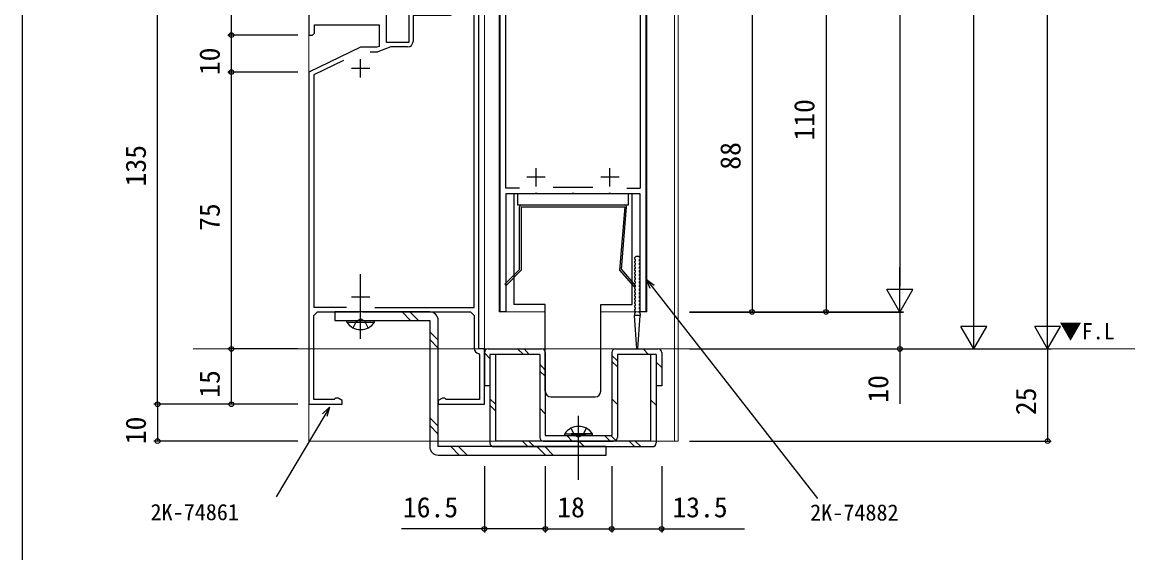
# Model space of a CAD drawing. Units: millimetres, scale not verified. Extents: x -437 to 438, y -681 to 678.
# Drawn here: x -436.7 to -135.5, y -128.5 to 15.3 of the extents above; entities that cross this region are included whole.
import ezdxf
from ezdxf.enums import TextEntityAlignment as Align

# ---------------------------------------------------------------- set-up
doc = ezdxf.new("R2010")
doc.units = ezdxf.units.MM
doc.header["$LTSCALE"] = 4
for name, color, linetype in [('0-1_USER1', 3, 'Continuous'), ('0-2_YKK_11', 7, 'Continuous'), ('0-4_YKK_13', 4, 'Continuous'), ('0-6_YKK_D', 6, 'Continuous'), ('0-7_YKK_ZWAK', 7, 'Continuous')]:
    doc.layers.add(name, color=color, linetype=linetype)
doc.layers.add('0-3_YKK_12', color=2, linetype='Continuous', lineweight=18)
doc.styles.add('ＭＳ ゴシック', font='')
doc.styles.get('ＭＳ ゴシック').set_extended_font_data('MS Gothic')

msp = doc.modelspace()

# ---------------------------------------------------------------- linework, layer by layer
at = {"layer": '0-2_YKK_11'}
for p, q in [((-342.539, 7.3), (-340.457, 7.3)), ((-345.077, 0.3), (-345.077, 5.3)), ((-342.577, 2.8), (-347.577, 2.8)), ((-295.077, -26.7), (-300.077, -26.7)), ((-297.577, -29.2), (-297.577, -24.2)), ((-275.077, -26.7), (-280.077, -26.7)), ((-277.577, -29.2), (-277.577, -24.2)), ((-292.928, -29.4), (-282.226, -29.4)), ((-273.049, -29.7), (-269.377, -29.7)), ((-345.077, -61.7), (-345.077, -56.7)), ((-342.577, -59.2), (-347.577, -59.2)), ((-348.872, -62), (-357.777, -62)), ((-356.777, -63.2), (-357.777, -64.2)), ((-341.282, -62), (-314.377, -62)), ((-314.377, -64.2), (-315.377, -63.2)), ((-314.377, -64.2), (-314.377, -73))]:
    msp.add_line(p, q, dxfattribs=at)
for points in [[(-313.077, -73.2), (-313.077, 46.8)], [(-267.877, 24.8), (-267.877, -63.2), (-269.377, -63.2), (-269.377, -31.2), (-277.119, -31.2), (-277.302, -31.08), (-277.852, -31.08), (-278.035, -31.2), (-287.119, -31.2), (-287.302, -31.08), (-287.852, -31.08), (-288.035, -31.2), (-297.119, -31.2), (-297.302, -31.08), (-297.852, -31.08), (-298.035, -31.2), (-305.777, -31.2), (-305.777, -63.2), (-307.277, -63.2), (-307.277, 24.8)], [(-359.077, 18.3), (-359.077, 11.8), (-358.077, 11.8), (-357.577, 12.3), (-357.577, 14.6), (-340.077, 14.6)], [(-341.282, -62), (-314.377, -62), (-314.377, 19.59), (-314.84, 19.884), (-320.811, 17.1), (-330.877, 17.1), (-330.877, 10.1)], [(-332.077, 18.3), (-332.077, 9.8), (-338.077, 9.8), (-338.077, 18.3)], [(-302.105, -29.7), (-305.777, -29.7), (-305.777, 20)], [(-282.801, 20), (-269.377, 20), (-269.377, -29.7)], [(-340.077, 14.6), (-340.077, 8.715), (-340.669, 8.5), (-345.077, 8.5), (-359.077, 1.8), (-359.077, -88.2), (-350.077, -88.2), (-350.077, -87.22), (-351.203, -86.57), (-351.777, -86.57), (-352.059, -86.768), (-352.247, -86.9), (-357.777, -86.9), (-357.777, -64.2)], [(-332.377, 8.6), (-336.886, 8.6), (-340.457, 7.3)], [(-349.723, 4.946), (-357.777, 1.092), (-357.777, -62)], [(-356.777, -63.2), (-345.537, -63.2), (-345.353, -63.08), (-344.803, -63.08), (-344.62, -63.2), (-315.377, -63.2)], [(-313.127, -74.479), (-312.877, -74.775), (-312.877, -86.9), (-321.907, -86.9), (-322.095, -86.768), (-322.377, -86.57), (-322.951, -86.57), (-324.077, -87.22), (-324.077, -88.2), (-311.577, -88.2), (-311.577, -73.2), (-313.077, -73.2)]]:
    msp.add_lwpolyline(points, dxfattribs=at)
for centre, start, end in [((-332.377, 10.1), 270.00001, 359.99999), ((-312.877, -73), 180.00001, 260.40592)]:
    msp.add_arc(centre, 1.5, start, end, dxfattribs=at)
at = {"layer": '0-3_YKK_12'}
for p, q in [((-359.077, 135.301), (-359.077, -73.2)), ((-311.577, 135.301), (-311.577, -73.2)), ((-307.577, 135.301), (-307.577, -63.205)), ((-260.077, -73.2), (-260.077, 135.301)), ((-259.077, -73.2), (-259.077, 135.301)), ((-307.577, -63.205), (-295.077, -63.205)), ((-390.455, -73.2), (-135.49, -73.2)), ((-359.077, -73.2), (-359.077, -98.2)), ((-280.577, -73.2), (-281.877, -73.2)), ((-260.077, -98.2), (-260.077, -73.2))]:
    msp.add_line(p, q, dxfattribs=at)
for points in [[(-280.077, -63.205), (-267.577, -63.205), (-267.577, 135.301)], [(-359.077, -98.2), (-259.077, -98.2), (-259.077, -73.2)]]:
    msp.add_lwpolyline(points, dxfattribs=at)
at = {"layer": '0-4_YKK_13'}
for p, q in [((-271.577, -61.2), (-271.577, -31.2)), ((-302.077, -51.7), (-302.077, -34.7)), ((-301.577, -34.2), (-273.577, -34.2)), ((-301.577, -34.7), (-273.577, -34.7)), ((-301.577, -34.7), (-301.577, -51.907)), ((-273.577, -34.7), (-274.95, -51.853)), ((-274.435, -51.686), (-273.079, -34.74)), ((-270.918, -48.558), (-270.559, -48.2)), ((-270.918, -48.841), (-270.701, -49.058)), ((-270.918, -49.558), (-270.701, -49.341)), ((-270.918, -49.841), (-270.701, -50.058)), ((-270.918, -50.558), (-270.701, -50.341)), ((-270.918, -50.841), (-270.701, -51.058)), ((-269.794, -48.2), (-270.559, -48.2)), ((-269.435, -48.558), (-269.794, -48.2)), ((-269.435, -48.841), (-269.652, -49.058)), ((-269.435, -49.558), (-269.652, -49.341)), ((-269.435, -49.841), (-269.652, -50.058)), ((-269.435, -50.558), (-269.652, -50.341)), ((-269.435, -50.841), (-269.652, -51.058)), ((-345.078, -70.5), (-345.078, -53)), ((-302.077, -51.7), (-306.077, -55.7)), ((-301.577, -51.907), (-305.723, -56.054)), ((-274.95, -51.853), (-271.148, -56.317)), ((-270.918, -51.558), (-270.701, -51.341)), ((-270.918, -51.841), (-270.701, -52.058)), ((-270.918, -52.558), (-270.701, -52.341)), ((-270.918, -52.841), (-270.701, -53.058)), ((-270.918, -53.558), (-270.701, -53.341)), ((-270.918, -53.841), (-270.701, -54.058)), ((-269.435, -51.558), (-269.652, -51.341)), ((-269.435, -51.841), (-269.652, -52.058)), ((-269.435, -52.558), (-269.652, -52.341)), ((-269.435, -52.841), (-269.652, -53.058)), ((-269.435, -53.558), (-269.652, -53.341)), ((-269.435, -53.841), (-269.652, -54.058)), ((-306.077, -55.7), (-305.723, -56.054)), ((-270.918, -54.558), (-270.701, -54.341)), ((-270.918, -54.841), (-270.701, -55.058)), ((-270.918, -55.558), (-270.701, -55.341)), ((-270.918, -55.841), (-270.701, -56.058)), ((-270.918, -56.558), (-270.701, -56.341)), ((-270.918, -56.841), (-270.701, -57.058)), ((-269.435, -54.558), (-269.652, -54.341)), ((-269.435, -54.841), (-269.652, -55.058)), ((-269.435, -55.558), (-269.652, -55.341)), ((-269.435, -55.841), (-269.652, -56.058)), ((-269.435, -56.558), (-269.652, -56.341)), ((-269.435, -56.841), (-269.652, -57.058)), ((-270.918, -57.558), (-270.701, -57.341)), ((-270.918, -57.841), (-270.701, -58.058)), ((-270.918, -58.558), (-270.701, -58.341)), ((-270.918, -58.841), (-270.701, -59.058)), ((-270.918, -59.558), (-270.701, -59.341)), ((-270.918, -59.841), (-270.701, -60.058)), ((-269.435, -57.558), (-269.652, -57.341)), ((-269.435, -57.841), (-269.652, -58.058)), ((-269.435, -58.558), (-269.652, -58.341)), ((-269.435, -58.841), (-269.652, -59.058)), ((-269.435, -59.558), (-269.652, -59.341)), ((-269.435, -59.841), (-269.652, -60.058)), ((-352.078, -63.2), (-352.078, -65.5)), ((-326.378, -63.2), (-352.078, -63.2)), ((-331.555, -65.5), (-333.855, -63.2)), ((-329.432, -65.5), (-331.732, -63.2)), ((-295.077, -61.2), (-303.577, -61.2)), ((-295.077, -84.7), (-295.077, -61.2)), ((-270.918, -60.558), (-270.701, -60.341)), ((-270.918, -60.841), (-270.701, -61.058)), ((-270.918, -61.558), (-270.701, -61.341)), ((-270.918, -61.841), (-270.701, -62.058)), ((-270.918, -62.558), (-270.701, -62.341)), ((-270.918, -62.841), (-270.701, -63.058)), ((-269.435, -60.558), (-269.652, -60.341)), ((-269.435, -60.841), (-269.652, -61.058)), ((-269.435, -61.558), (-269.652, -61.341)), ((-269.435, -61.841), (-269.652, -62.058)), ((-269.435, -62.558), (-269.652, -62.341)), ((-269.435, -62.841), (-269.652, -63.058)), ((-352.078, -65.5), (-326.378, -65.5)), ((-348.828, -66.009), (-348.828, -65.5)), ((-348.828, -65.5), (-341.328, -65.5)), ((-326.378, -65.5), (-326.378, -99.7)), ((-324.078, -99.7), (-324.078, -65.5)), ((-270.977, -63.7), (-270.977, -64.2)), ((-269.377, -64.2), (-270.977, -64.2)), ((-270.327, -73.2), (-270.977, -64.2)), ((-270.918, -63.558), (-270.701, -63.341)), ((-270.027, -73.2), (-269.377, -64.2)), ((-269.435, -63.558), (-269.652, -63.341)), ((-269.377, -63.7), (-269.377, -64.2)), ((-324.078, -70.853), (-326.378, -68.553)), ((-324.078, -72.976), (-326.378, -70.676)), ((-311.577, -74.2), (-311.577, -83.2)), ((-310.077, -75.796), (-311.577, -74.315)), ((-310.577, -73.2), (-296.077, -73.2)), ((-308.577, -74.7), (-310.077, -74.7)), ((-310.077, -74.7), (-310.077, -98.7)), ((-308.577, -74.7), (-308.577, -98.2)), ((-296.577, -74.7), (-308.577, -74.7)), ((-300.995, -74.7), (-302.595, -73.2)), ((-299.412, -74.7), (-300.833, -73.2)), ((-296.577, -74.7), (-296.577, -97.2)), ((-295.077, -74.2), (-295.077, -96.7)), ((-277.077, -74.2), (-277.077, -96.7)), ((-275.577, -76.419), (-277.077, -74.956)), ((-276.077, -73.2), (-264.577, -73.2)), ((-266.577, -74.7), (-275.577, -74.7)), ((-275.577, -74.7), (-275.577, -97.2)), ((-270.327, -73.2), (-270.027, -73.2)), ((-267.101, -74.7), (-268.582, -73.2)), ((-265.077, -74.7), (-265.077, -98.7)), ((-263.577, -74.2), (-263.577, -83.2)), ((-295.077, -78.958), (-296.577, -77.363)), ((-275.577, -78.104), (-277.077, -76.585)), ((-265.077, -76.802), (-263.577, -78.225)), ((-295.077, -80.565), (-296.577, -79.209)), ((-310.077, -83.2), (-311.577, -83.2)), ((-263.577, -83.2), (-265.077, -83.2)), ((-308.577, -88.196), (-310.077, -86.715)), ((-293.577, -86.2), (-281.577, -86.2)), ((-275.577, -88.298), (-277.077, -86.779)), ((-265.077, -88.492), (-266.577, -87.027)), ((-308.577, -89.981), (-310.077, -88.441)), ((-295.077, -90.836), (-296.577, -89.26)), ((-324.078, -94.188), (-326.378, -91.888)), ((-286.077, -108.709), (-286.077, -91.325)), ((-324.078, -96.311), (-326.378, -94.011)), ((-289.827, -96.191), (-284.077, -96.191)), ((-289.827, -96.7), (-289.827, -96.191)), ((-282.327, -96.191), (-288.077, -96.191)), ((-282.327, -96.7), (-282.327, -96.191)), ((-266.577, -98.2), (-308.577, -98.2)), ((-299.798, -99.7), (-301.298, -98.2)), ((-298.13, -99.7), (-299.557, -98.2)), ((-295.577, -98.2), (-276.577, -98.2)), ((-295.077, -96.7), (-277.077, -96.7)), ((-289.827, -96.7), (-284.077, -96.7)), ((-287.769, -98.2), (-289.149, -96.744)), ((-282.327, -96.7), (-288.077, -96.7)), ((-284.473, -99.733), (-285.987, -98.2)), ((-277.498, -98.2), (-279.037, -96.7)), ((-275.996, -98.014), (-277.351, -96.7)), ((-270.921, -99.7), (-272.402, -98.2)), ((-269.254, -99.7), (-270.735, -98.2)), ((-278.578, -99.7), (-324.078, -99.7)), ((-324.078, -102), (-278.578, -102)), ((-318.389, -102), (-320.689, -99.7)), ((-316.266, -102), (-318.566, -99.7)), ((-309.077, -99.7), (-266.077, -99.7)), ((-295.055, -102), (-297.355, -99.7)), ((-292.932, -102), (-295.232, -99.7)), ((-278.578, -102), (-278.578, -99.7))]:
    msp.add_line(p, q, dxfattribs=at)
for points in [[(-271.577, -31.2), (-303.577, -31.2), (-303.577, -61.2)], [(-274.435, -51.686), (-270.767, -55.992), (-271.148, -56.317)], [(-280.077, -84.7), (-280.077, -61.2), (-271.577, -61.2)], [(-348.828, -66.009), (-341.328, -66.009), (-341.328, -65.5)], [(-347.128, -67.509), (-346.223, -65.654), (-345.078, -65.045)], [(-343.028, -67.509), (-343.933, -65.654), (-345.078, -65.045)], [(-265.077, -74.7), (-266.577, -74.7), (-266.577, -98.2)], [(-288.127, -94.691), (-287.222, -96.546), (-286.077, -97.155)], [(-284.027, -94.691), (-284.932, -96.546), (-286.077, -97.155)]]:
    msp.add_lwpolyline(points, dxfattribs=at)
msp.add_lwpolyline([(-272.577, -34.2), (-272.577, -31.2), (-302.577, -31.2), (-302.577, -34.2)], close=True, dxfattribs=at)
for centre, radius, start, end in [((-301.577, -34.7), 0.5, 90, 180), ((-273.577, -34.7), 0.5, 0, 90), ((-270.777, -48.7), 0.2, 135, 225), ((-270.777, -49.7), 0.2, 135, 225), ((-270.777, -50.7), 0.2, 135, 225), ((-270.842, -49.2), 0.2, 315, 45), ((-270.842, -50.2), 0.2, 315, 45), ((-270.842, -51.2), 0.2, 315, 45), ((-269.511, -49.2), 0.2, 135, 225), ((-269.511, -50.2), 0.2, 135, 225), ((-269.511, -51.2), 0.2, 135, 225), ((-269.577, -48.7), 0.2, 315, 45), ((-269.577, -49.7), 0.2, 315, 45), ((-269.577, -50.7), 0.2, 315, 45), ((-270.777, -51.7), 0.2, 135, 225), ((-270.777, -52.7), 0.2, 135, 225), ((-270.777, -53.7), 0.2, 135, 225), ((-270.842, -52.2), 0.2, 315, 45), ((-270.842, -53.2), 0.2, 315, 45), ((-270.842, -54.2), 0.2, 315, 45), ((-269.511, -52.2), 0.2, 135, 225), ((-269.511, -53.2), 0.2, 135, 225), ((-269.511, -54.2), 0.2, 135, 225), ((-269.577, -51.7), 0.2, 315, 45), ((-269.577, -52.7), 0.2, 315, 45), ((-269.577, -53.7), 0.2, 315, 45), ((-270.777, -54.7), 0.2, 135, 225), ((-270.777, -55.7), 0.2, 135, 225), ((-270.777, -56.7), 0.2, 135, 225), ((-270.842, -55.2), 0.2, 315, 45), ((-270.842, -56.2), 0.2, 315, 45), ((-270.842, -57.2), 0.2, 315, 45), ((-269.511, -55.2), 0.2, 135, 225), ((-269.511, -56.2), 0.2, 135, 225), ((-269.511, -57.2), 0.2, 135, 225), ((-269.577, -54.7), 0.2, 315, 45), ((-269.577, -55.7), 0.2, 315, 45), ((-269.577, -56.7), 0.2, 315, 45), ((-270.777, -57.7), 0.2, 135, 225), ((-270.777, -58.7), 0.2, 135, 225), ((-270.777, -59.7), 0.2, 135, 225), ((-270.842, -58.2), 0.2, 315, 45), ((-270.842, -59.2), 0.2, 315, 45), ((-270.842, -60.2), 0.2, 315, 45), ((-269.511, -58.2), 0.2, 135, 225), ((-269.511, -59.2), 0.2, 135, 225), ((-269.511, -60.2), 0.2, 135, 225), ((-269.577, -57.7), 0.2, 315, 45), ((-269.577, -58.7), 0.2, 315, 45), ((-269.577, -59.7), 0.2, 315, 45), ((-326.378, -65.5), 2.3, 0, 90), ((-270.777, -60.7), 0.2, 135, 225), ((-270.777, -61.7), 0.2, 135, 225), ((-270.777, -62.7), 0.2, 135, 225), ((-270.842, -61.2), 0.2, 315, 45), ((-270.842, -62.2), 0.2, 315, 45), ((-270.842, -63.2), 0.2, 315, 45), ((-269.511, -61.2), 0.2, 135, 225), ((-269.511, -62.2), 0.2, 135, 225), ((-269.511, -63.2), 0.2, 135, 225), ((-269.577, -60.7), 0.2, 315, 45), ((-269.577, -61.7), 0.2, 315, 45), ((-269.577, -62.7), 0.2, 315, 45), ((-345.078, -63.473), 4.527, 214.06671, 325.93329), ((-270.777, -63.7), 0.2, 135, 180), ((-269.577, -63.7), 0.2, 0, 45), ((-310.577, -74.2), 1, 90.01399, 180), ((-296.077, -74.2), 1, 0.00087, 90), ((-276.077, -74.2), 1, 90.01399, 180), ((-264.577, -74.2), 1, 0.00087, 90.01399), ((-293.577, -84.7), 1.5, 180, 270), ((-281.577, -84.7), 1.5, 270, 0), ((-286.077, -98.727), 4.527, 34.06671, 145.93329), ((-309.077, -98.7), 1, 180, 269.98601), ((-295.577, -97.2), 1, 180, 269.98601), ((-276.577, -97.2), 1, 270, 0.00087), ((-266.077, -98.7), 1, 270, 0.00087), ((-324.078, -99.7), 2.3, 180, 270)]:
    msp.add_arc(centre, radius, start, end, dxfattribs=at)
at = {"layer": '0-6_YKK_D'}
for p, q in [((-159.077, -66.2), (-159.077, 506.91)), ((-199.077, 229.796), (-199.077, -56.221)), ((-179.077, -66.2), (-179.077, 219.797)), ((-400.077, -88.2), (-400.077, 46.8)), ((-380.077, 11.8), (-380.077, 46.8)), ((-219.077, 46.8), (-219.077, -63.2)), ((-239.077, 24.8), (-239.077, -63.205)), ((-362.077, 11.8), (-381.077, 11.8)), ((-362.077, 11.8), (-381.077, 11.8)), ((-380.077, 1.8), (-380.077, 11.8)), ((-362.077, 1.8), (-381.077, 1.8)), ((-362.077, 1.8), (-381.077, 1.8)), ((-380.077, -73.2), (-380.077, 1.8)), ((-199.077, -63.221), (-199.077, -51.097)), ((-199.077, -63.221), (-202.577, -57.159)), ((-195.577, -57.159), (-202.577, -57.159)), ((-199.077, -63.221), (-195.577, -57.159)), ((-256.077, -63.2), (-218.077, -63.2)), ((-256.077, -63.205), (-238.077, -63.205)), ((-256.077, -63.205), (-198.077, -63.205)), ((-256.077, -63.221), (-198.077, -63.221)), ((-179.077, -73.2), (-179.077, -61.076)), ((-159.077, -73.2), (-159.077, -61.076)), ((-179.077, -73.2), (-182.577, -67.138)), ((-175.577, -67.138), (-182.577, -67.138)), ((-179.077, -73.2), (-175.577, -67.138)), ((-159.077, -73.2), (-162.577, -67.138)), ((-155.577, -67.138), (-162.577, -67.138)), ((-159.077, -73.2), (-155.577, -67.138)), ((-362.077, -73.2), (-381.077, -73.2)), ((-362.077, -73.2), (-381.077, -73.2)), ((-380.077, -88.2), (-380.077, -73.2)), ((-256.077, -73.2), (-198.077, -73.2)), ((-256.077, -73.2), (-178.077, -73.2)), ((-256.077, -73.2), (-158.077, -73.2)), ((-256.077, -73.2), (-158.077, -73.2)), ((-159.077, -73.2), (-159.077, -98.2)), ((-362.077, -88.2), (-401.077, -88.2)), ((-362.077, -88.2), (-401.077, -88.2)), ((-400.077, -88.2), (-400.077, -98.2)), ((-362.077, -88.2), (-381.077, -88.2)), ((-362.077, -98.2), (-401.077, -98.2)), ((-256.077, -98.2), (-158.077, -98.2)), ((-311.577, -105), (-311.577, -123)), ((-295.077, -105), (-295.077, -123)), ((-295.077, -105), (-295.077, -123)), ((-277.077, -105), (-277.077, -123)), ((-277.077, -105), (-277.077, -123)), ((-263.577, -105), (-263.577, -123)), ((-295.077, -122), (-277.077, -122))]:
    msp.add_line(p, q, dxfattribs=at)
for points in [[(-266.647, -56.811), (-267.675, -54.379), (-265.569, -55.971)], [(-267.675, -54.379), (-266.108, -56.391), (-221.403, -113.782)], [(-199.077, -63.205), (-199.077, -73.2), (-199.077, -88.125)], [(-353.515, -88.959), (-354.814, -91.153), (-367.94, -113.319)], [(-355.402, -90.805), (-353.515, -88.959), (-354.227, -91.502)], [(-295.077, -122), (-311.577, -122), (-334.002, -122)], [(-277.077, -122), (-263.577, -122), (-241.152, -122)]]:
    msp.add_lwpolyline(points, dxfattribs=at)
for centre in [(-380.077, 11.8), (-380.077, 11.8), (-380.077, 1.8), (-380.077, 1.8), (-239.077, -63.205), (-219.077, -63.2), (-380.077, -73.2), (-380.077, -73.2), (-199.077, -73.2), (-400.077, -88.2), (-400.077, -88.2), (-380.077, -88.2), (-400.077, -98.2), (-159.077, -98.2), (-311.577, -122), (-295.077, -122), (-295.077, -122), (-277.077, -122), (-277.077, -122), (-263.577, -122)]:
    msp.add_circle(centre, 0.637, dxfattribs=at)
at = {"layer": '0-7_YKK_ZWAK'}
msp.add_line((-436.7, 644), (-436.7, -681), dxfattribs=at)

# ---------------------------------------------------------------- texts
at = {"layer": '0-1_USER1', "style": 'ＭＳ ゴシック'}
msp.add_text('▼F.L', height=4.399, dxfattribs=at).set_placement((-155.874, -71.941), align=Align.BOTTOM_LEFT)
at = {"layer": '0-6_YKK_D', "style": 'ＭＳ ゴシック'}
for s, p in [('10', (-381.577, 0.962)), ('110', (-220.577, -16.765)), ('88', (-240.577, -24.657)), ('135', (-401.577, -29.18)), ('75', (-381.577, -41.24)), ('15', (-381.577, -86.453)), ('10', (-200.577, -87.776)), ('25', (-160.577, -91.155)), ('10', (-401.577, -99.038))]:
    msp.add_text(s, height=5.499, rotation=90, dxfattribs=at).set_placement(p, align=Align.BOTTOM_LEFT)
for s, height, p in [('16.5', 5.499, (-333.653, -120.5)), ('18', 5.499, (-291.851, -120.5)), ('13.5', 5.499, (-260.678, -120.5)), ('2K-74861', 4.399, (-401.972, -120.941)), ('2K-74882', 4.399, (-223.374, -121.05))]:
    msp.add_text(s, height=height, dxfattribs=at).set_placement(p, align=Align.BOTTOM_LEFT)

doc.saveas('drawing.dxf')
